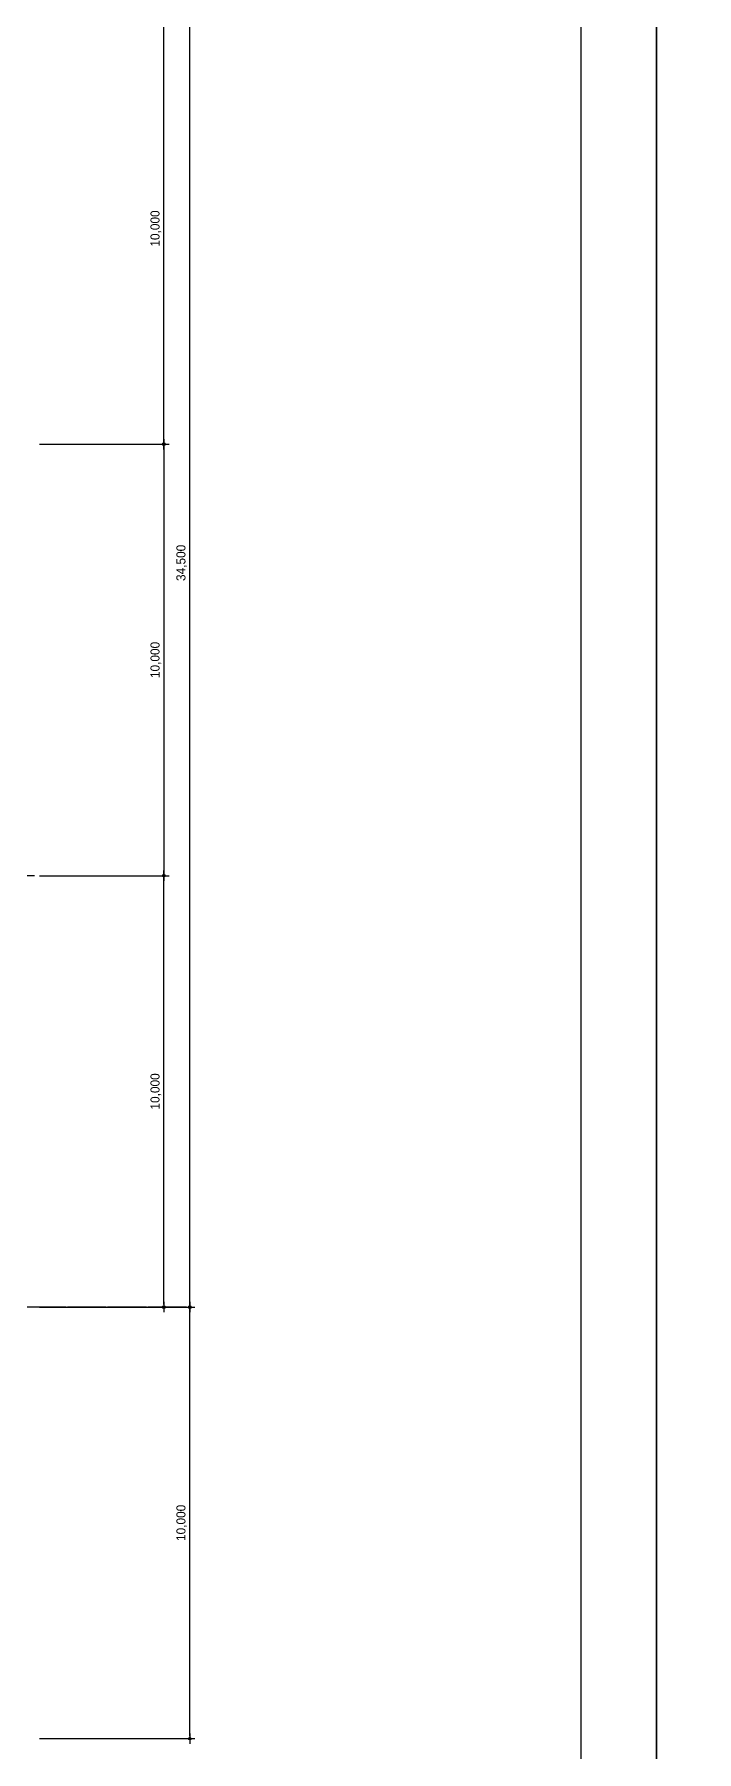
# Model space of a CAD drawing. Header units: millimetres. Extents: x 11948722 to 13111668, y -10771712 to -10232988.
# Drawn here: x 12434646 to 12449989, y -10576251 to -10536448 of the extents above; entities that cross this region are included whole.
import ezdxf

# ---------------------------------------------------------------- set-up
doc = ezdxf.new("R2010")
doc.units = ezdxf.units.MM
doc.header["$LTSCALE"] = 150
doc.header["$MEASUREMENT"] = 0
doc.linetypes.add('CEN', pattern=[6.2, 6, -0.1, 0, -0.1])
doc.layers.get('0').update_dxf_attribs({"linetype": 'CONTINUOUS'})
doc.layers.get('Defpoints').update_dxf_attribs({"color": 117, "linetype": 'CONTINUOUS'})
doc.layers.add('A-중심선', color=10, linetype='CEN')
doc.layers.add('Xref-계단단면도$0$3 dim0', color=7, linetype='CONTINUOUS')
doc.styles.add('Xref-계단단면도$0$나눔고딕 Se', font='')
doc.styles.get('Xref-계단단면도$0$나눔고딕 Se').set_extended_font_data('Dotum')
doc.dimstyles.new('Xref-계단단면도$0$A1-100', dxfattribs={"dimtxt": 3, "dimasz": 1, "dimexe": 2, "dimexo": 2, "dimgap": 1, "dimtad": 1, "dimdec": 0, "dimzin": 12, "dimdsep": 46, "dimlunit": 6, "dimtxsty": 'Xref-계단단면도$0$나눔고딕 Se', "dimblk1": 'Xref-계단단면도$0$DIMDOT', "dimblk2": 'Xref-계단단면도$0$DIMDOT', "dimsah": 1, "dimcen": -1, "dimdle": 2, "dimclrd": 256, "dimclre": 256, "dimclrt": 3, "dimadec": 0, "dimazin": 0, "dimtfac": 1, "dimtdec": 0, "dimtix": 1, "dimtmove": 2, "dimatfit": 3, "dimldrblk": 'Xref-계단단면도$0$DIMDOT', "dimfxl": 1, "dimtvp": 1, "dimtolj": 1, "dimtzin": 12, "dimlwd": -1, "dimlwe": -1, "dimarcsym": 0})

# ---------------------------------------------------------------- blocks, each defined once
blk = doc.blocks.new('Xref-계단단면도$0$DIMDOT')
at = {"color": 0}
blk.add_line((-2, 0), (2, 0), dxfattribs=at)
for radius in [0.5, 0.25]:
    blk.add_circle((0, 0), radius, dxfattribs=at)
blk = doc.blocks.new('*D394')
at = {"layer": 'Defpoints', "color": 0, "ltscale": 1200}
for p in [(12434646, -10531448), (12438246, -10531448), (12434646, -10565948)]:
    blk.add_point(p, dxfattribs=at)
at = {"layer": 'Xref-계단단면도$0$3 dim0'}
for p, q in [((12434766, -10531448), (12438366, -10531448)), ((12438246, -10565888), (12438246, -10531508)), ((12434766, -10565948), (12438366, -10565948))]:
    blk.add_line(p, q, dxfattribs=at)
at = {"layer": 'Xref-계단단면도$0$3 dim0', "ltscale": 1200, "xscale": 60, "yscale": 60, "zscale": 60}
for p, rotation in [((12438246, -10531448), 90), ((12438246, -10565948), 270)]:
    blk.add_blockref('Xref-계단단면도$0$DIMDOT', p, dxfattribs=dict(at, rotation=rotation))
at = {"layer": 'Xref-계단단면도$0$3 dim0', "color": 3, "ltscale": 1200, "insert": (12438061, -10548698), "char_height": 210, "attachment_point": 5, "rotation": 90, "style": 'Xref-계단단면도$0$나눔고딕 Se'}
blk.add_mtext('\\A1;34,500', dxfattribs=at)
blk = doc.blocks.new('*D396')
at = {"layer": 'Defpoints', "color": 0, "ltscale": 1200}
for p in [(12434646, -10535948), (12437646, -10535948), (12434646, -10545948)]:
    blk.add_point(p, dxfattribs=at)
at = {"layer": 'Xref-계단단면도$0$3 dim0'}
for p, q in [((12434766, -10535948), (12437766, -10535948)), ((12437646, -10545888), (12437646, -10536008)), ((12434766, -10545948), (12437766, -10545948))]:
    blk.add_line(p, q, dxfattribs=at)
at = {"layer": 'Xref-계단단면도$0$3 dim0', "ltscale": 1200, "xscale": 60, "yscale": 60, "zscale": 60}
for p, rotation in [((12437646, -10535948), 90), ((12437646, -10545948), 270)]:
    blk.add_blockref('Xref-계단단면도$0$DIMDOT', p, dxfattribs=dict(at, rotation=rotation))
at = {"layer": 'Xref-계단단면도$0$3 dim0', "color": 3, "ltscale": 1200, "insert": (12437461, -10540948), "char_height": 210, "attachment_point": 5, "rotation": 90, "style": 'Xref-계단단면도$0$나눔고딕 Se'}
blk.add_mtext('\\A1;10,000', dxfattribs=at)
blk = doc.blocks.new('*D397')
at = {"layer": 'Defpoints', "color": 0, "ltscale": 1200}
for p in [(12434646, -10545948), (12434646, -10555948), (12437646, -10555948)]:
    blk.add_point(p, dxfattribs=at)
at = {"layer": 'Xref-계단단면도$0$3 dim0'}
for p, q in [((12434766, -10545948), (12437766, -10545948)), ((12437646, -10546008), (12437646, -10555888)), ((12434766, -10555948), (12437766, -10555948))]:
    blk.add_line(p, q, dxfattribs=at)
at = {"layer": 'Xref-계단단면도$0$3 dim0', "ltscale": 1200, "xscale": 60, "yscale": 60, "zscale": 60}
for p, rotation in [((12437646, -10545948), 90), ((12437646, -10555948), 270)]:
    blk.add_blockref('Xref-계단단면도$0$DIMDOT', p, dxfattribs=dict(at, rotation=rotation))
at = {"layer": 'Xref-계단단면도$0$3 dim0', "color": 3, "ltscale": 1200, "insert": (12437461, -10550948), "char_height": 210, "attachment_point": 5, "rotation": 90, "style": 'Xref-계단단면도$0$나눔고딕 Se'}
blk.add_mtext('\\A1;10,000', dxfattribs=at)
blk = doc.blocks.new('*D398')
at = {"layer": 'Defpoints', "color": 0, "ltscale": 1200}
for p in [(12434646, -10555948), (12437646, -10555948), (12434646, -10565948)]:
    blk.add_point(p, dxfattribs=at)
at = {"layer": 'Xref-계단단면도$0$3 dim0'}
for p, q in [((12434766, -10555948), (12437766, -10555948)), ((12437646, -10565888), (12437646, -10556008)), ((12434766, -10565948), (12437766, -10565948))]:
    blk.add_line(p, q, dxfattribs=at)
at = {"layer": 'Xref-계단단면도$0$3 dim0', "ltscale": 1200, "xscale": 60, "yscale": 60, "zscale": 60}
for p, rotation in [((12437646, -10555948), 90), ((12437646, -10565948), 270)]:
    blk.add_blockref('Xref-계단단면도$0$DIMDOT', p, dxfattribs=dict(at, rotation=rotation))
at = {"layer": 'Xref-계단단면도$0$3 dim0', "color": 3, "ltscale": 1200, "insert": (12437461, -10560948), "char_height": 210, "attachment_point": 5, "rotation": 90, "style": 'Xref-계단단면도$0$나눔고딕 Se'}
blk.add_mtext('\\A1;10,000', dxfattribs=at)
blk = doc.blocks.new('*D370')
at = {"layer": 'Defpoints', "color": 0, "ltscale": 1200}
for p in [(12434646, -10565948), (12438246, -10565948), (12434646, -10575948)]:
    blk.add_point(p, dxfattribs=at)
at = {"layer": 'Xref-계단단면도$0$3 dim0'}
for p, q in [((12434766, -10565948), (12438366, -10565948)), ((12438246, -10575888), (12438246, -10566008)), ((12434766, -10575948), (12438366, -10575948))]:
    blk.add_line(p, q, dxfattribs=at)
at = {"layer": 'Xref-계단단면도$0$3 dim0', "ltscale": 1200, "xscale": 60, "yscale": 60, "zscale": 60}
for p, rotation in [((12438246, -10565948), 90), ((12438246, -10575948), 270)]:
    blk.add_blockref('Xref-계단단면도$0$DIMDOT', p, dxfattribs=dict(at, rotation=rotation))
at = {"layer": 'Xref-계단단면도$0$3 dim0', "color": 3, "ltscale": 1200, "insert": (12438061, -10570948), "char_height": 210, "attachment_point": 5, "rotation": 90, "style": 'Xref-계단단면도$0$나눔고딕 Se'}
blk.add_mtext('\\A1;10,000', dxfattribs=at)

msp = doc.modelspace()

# ---------------------------------------------------------------- linework, layer by layer
at = {"layer": 'A-중심선'}
for p, q in [((12434646.5, -10555948.2), (12417020.5, -10555948.2)), ((12438173.2, -10565948.2), (12417020.5, -10565948.2))]:
    msp.add_line(p, q, dxfattribs=at)
at = {"layer": 'Defpoints', "ltscale": 1200}
for points in [[(12404512.7, -10524159.4), (12449062.7, -10524159.4), (12449062.7, -10587159.4), (12404512.7, -10587159.4)], [(12449062.7, -10524159.4), (12493612.7, -10524159.4), (12493612.7, -10587159.4), (12449062.7, -10587159.4)], [(12406365.7, -10580484.4), (12447315.7, -10580484.4), (12447315.7, -10525959.4), (12406365.7, -10525959.4)]]:
    msp.add_lwpolyline(points, close=True, dxfattribs=at)

# ---------------------------------------------------------------- dimensions: what is measured, and where the dimension line sits
at = {"layer": 'Xref-계단단면도$0$3 dim0'}
for base, p1, p2, angle, picture, middle in [((12438246.5, -10531448.2), (12434646.5, -10565948.2), (12434646.5, -10531448.2), 90, '*D394', (12438061.1, -10548698.2)), ((12437646.5, -10535948.2), (12434646.5, -10545948.2), (12434646.5, -10535948.2), 270, '*D396', (12437461.1, -10540948.2)), ((12437646.5, -10555948.2), (12434646.5, -10545948.2), (12434646.5, -10555948.2), 90, '*D397', (12437461.1, -10550948.2)), ((12437646.5, -10555948.2), (12434646.5, -10565948.2), (12434646.5, -10555948.2), 270, '*D398', (12437461.1, -10560948.2)), ((12438246.5, -10565948.2), (12434646.5, -10575948.2), (12434646.5, -10565948.2), 90, '*D370', (12438061.1, -10570948.2))]:
    dim = msp.add_linear_dim(base=base, p1=p1, p2=p2, angle=angle, dimstyle='Xref-계단단면도$0$A1-100', override={"dimscale": 60, "dimtxt": 3.5}, dxfattribs=at)
    dim.commit()
    dim.dimension.update_dxf_attribs({"geometry": picture, "text_midpoint": middle})

doc.saveas('drawing.dxf')
